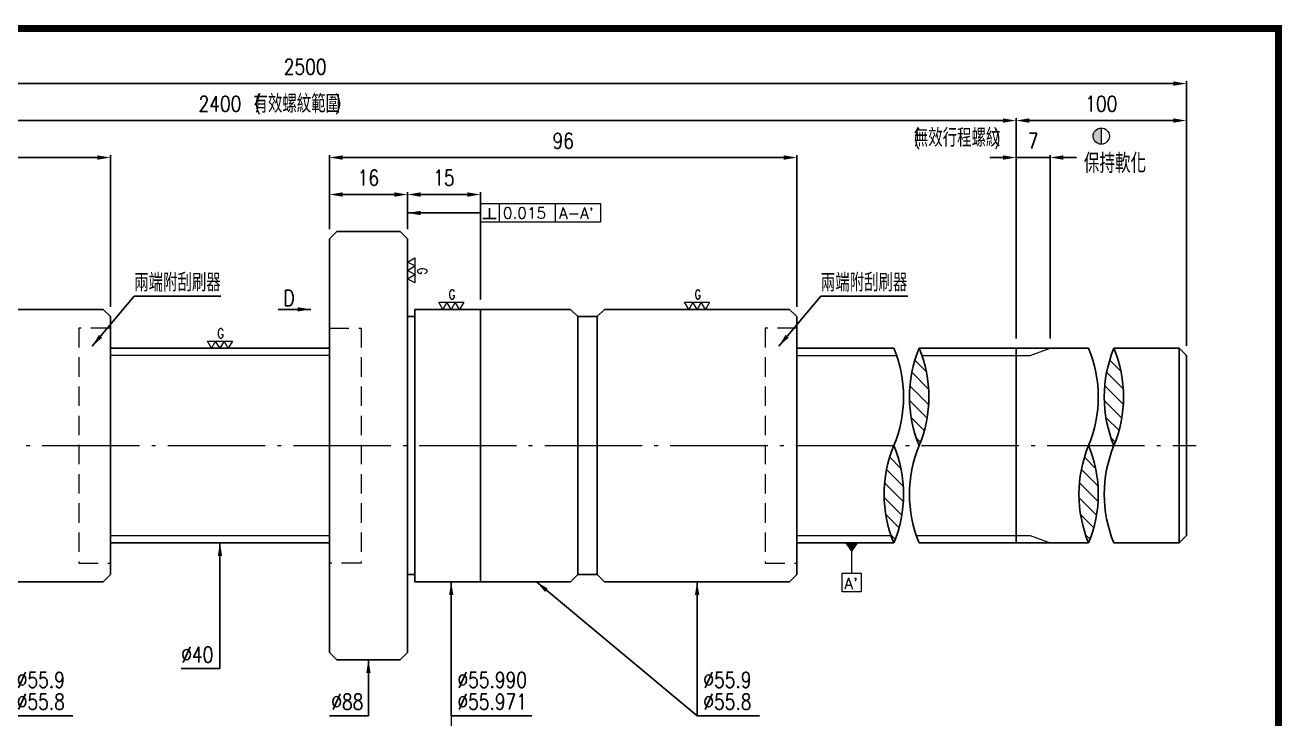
# Model space of a CAD drawing. Header units: millimetres. Extents: x -1046 to -629, y -1674 to -1379.
# Drawn here: x -886.6 to -628.5, y -1521.4 to -1378.8 of the extents above; entities that cross this region are included whole.
import ezdxf
from ezdxf.enums import TextEntityAlignment as Align

# ---------------------------------------------------------------- set-up
doc = ezdxf.new("R2010")
doc.units = ezdxf.units.MM
doc.linetypes.add('CenLine', pattern=[25.8, 20, -2.5, 0.8, -2.5])
doc.linetypes.add('HidLine', pattern=[7.5, 5, -2.5])
doc.layers.get('DEFPOINTS').update_dxf_attribs({"linetype": 'CONTINUOUS'})
doc.layers.add('04', color=4, linetype='CONTINUOUS')
for name, color, linetype, lineweight in [('cen', 1, 'CenLine', 13), ('DIM', 6, 'CONTINUOUS', 9), ('hat', 4, 'CONTINUOUS', 9), ('hid', 5, 'HidLine', 15), ('str', 7, 'CONTINUOUS', 25), ('txt', 3, 'CONTINUOUS', 9), ('標籤(紅)', 2, 'CONTINUOUS', 30)]:
    doc.layers.add(name, color=color, linetype=linetype, lineweight=lineweight)
doc.styles.add('ROMANC', font='romanc')
doc.styles.add('SIMPLEX', font='simplex.shx', dxfattribs={"width": 0.8, "height": 3.2, "bigfont": 'chineset.shx'})
doc.dimstyles.new('STANDARD$0', dxfattribs={"dimscale": 0, "dimtxt": 6, "dimasz": 5, "dimexe": 0.5, "dimexo": 2, "dimgap": 1.7, "dimtad": 1, "dimdec": 3, "dimdsep": 46, "dimtxsty": 'SIMPLEX', "dimcen": 0.09, "dimclrd": 6, "dimclre": 6, "dimclrt": 3, "dimadec": 1, "dimazin": 2, "dimtp": -0.1, "dimtm": 0.2, "dimtfac": 1, "dimtdec": 3, "dimtmove": 0, "dimatfit": 3, "dimfxl": 0, "dimtvp": 0.790698, "dimarcsym": 0})
doc.dimstyles.new('STANDARD$7', dxfattribs={"dimscale": 0, "dimtxt": 5.5, "dimasz": 5, "dimexe": 0.5, "dimexo": 2, "dimgap": 2.2, "dimtad": 1, "dimdec": 3, "dimrnd": 0.0005, "dimdsep": 46, "dimtxsty": 'SIMPLEX', "dimcen": 0.09, "dimclrd": 6, "dimclre": 6, "dimclrt": 3, "dimadec": 1, "dimazin": 2, "dimtp": -0.1, "dimtm": 0.2, "dimtfac": 1, "dimtdec": 3, "dimtmove": 2, "dimatfit": 3, "dimfxl": 0, "dimtvp": 0.790698, "dimarcsym": 0})

# ---------------------------------------------------------------- blocks, each defined once
blk = doc.blocks.new('*D114')
at = {"layer": 'DEFPOINTS', "color": 0}
for p in [(-793.12, -1413.62), (-808.12, -1422.72), (-793.12, -1437.22)]:
    blk.add_point(p, dxfattribs=at)
at = {"layer": 'DIM', "color": 6, "lineweight": -2}
for p, q in [((-808.12, -1420.72), (-808.12, -1413.12)), ((-805.42, -1413.62), (-795.82, -1413.62)), ((-793.12, -1435.22), (-793.12, -1413.12))]:
    blk.add_line(p, q, dxfattribs=at)
at = {"layer": 'DIM', "color": 6}
for points in [[(-805.42, -1413.17), (-805.42, -1414.07), (-808.12, -1413.62)], [(-795.82, -1413.17), (-795.82, -1414.07), (-793.12, -1413.62)]]:
    blk.add_solid(points, dxfattribs=at)
at = {"layer": 'DIM', "color": 3, "insert": (-800.62, -1410.18), "char_height": 3.2, "attachment_point": 5, "style": 'SIMPLEX'}
blk.add_mtext('15', dxfattribs=at)
blk = doc.blocks.new('*D115')
at = {"layer": 'DEFPOINTS', "color": 0}
for p in [(-808.12, -1413.62), (-824.12, -1422.72), (-808.12, -1422.72)]:
    blk.add_point(p, dxfattribs=at)
at = {"layer": 'DIM', "color": 6, "lineweight": -2}
for p, q in [((-824.12, -1420.72), (-824.12, -1413.12)), ((-821.42, -1413.62), (-810.82, -1413.62)), ((-808.12, -1420.72), (-808.12, -1413.12))]:
    blk.add_line(p, q, dxfattribs=at)
at = {"layer": 'DIM', "color": 6}
for points in [[(-821.42, -1413.17), (-821.42, -1414.07), (-824.12, -1413.62)], [(-810.82, -1413.17), (-810.82, -1414.07), (-808.12, -1413.62)]]:
    blk.add_solid(points, dxfattribs=at)
at = {"layer": 'DIM', "color": 3, "insert": (-816.12, -1410.18), "char_height": 3.2, "attachment_point": 5, "style": 'SIMPLEX'}
blk.add_mtext('16', dxfattribs=at)
blk = doc.blocks.new('*D116')
at = {"layer": 'DEFPOINTS', "color": 0}
for p in [(-728.12, -1406.02), (-824.12, -1422.72), (-728.12, -1438.72)]:
    blk.add_point(p, dxfattribs=at)
at = {"layer": 'DIM', "color": 6, "lineweight": -2}
for p, q in [((-824.12, -1420.72), (-824.12, -1405.52)), ((-821.42, -1406.02), (-730.82, -1406.02)), ((-728.12, -1436.72), (-728.12, -1405.52))]:
    blk.add_line(p, q, dxfattribs=at)
at = {"layer": 'DIM', "color": 6}
for points in [[(-821.42, -1405.57), (-821.42, -1406.47), (-824.12, -1406.02)], [(-730.82, -1405.57), (-730.82, -1406.47), (-728.12, -1406.02)]]:
    blk.add_solid(points, dxfattribs=at)
at = {"layer": 'DIM', "color": 3, "insert": (-776.12, -1402.58), "char_height": 3.2, "attachment_point": 5, "style": 'SIMPLEX'}
blk.add_mtext('96', dxfattribs=at)
blk = doc.blocks.new('VerticalToleranceA-N')
at = {"layer": '04'}
for p, q in [((3.68, -2.21), (3.68, 1.93)), ((0.92, -2.21), (6.44, -2.21))]:
    blk.add_line(p, q, dxfattribs=at)
at = {"layer": 'hat'}
for p, q in [((7.61, 3.8), (7.61, -3.8)), ((30.43, 3.8), (30.43, -3.8))]:
    blk.add_line(p, q, dxfattribs=at)
blk.add_lwpolyline([(0, 3.8), (48.87, 3.8), (48.87, -3.8), (0, -3.8)], close=True, dxfattribs=at)
at = {"layer": 'hat', "style": 'ROMANC', "flags": 8}
blk.add_attdef('0.012', text='', height=4.56, dxfattribs=at).set_placement((9.12, -0.02), align=Align.MIDDLE_LEFT)
blk.add_attdef("A-A'", (31.96, -2.31), '', height=4.56, dxfattribs=at)
blk = doc.blocks.new('*D119')
at = {"layer": 'DEFPOINTS', "color": 0}
for p in [(-676.12, -1406.02), (-683.12, -1445.22), (-676.12, -1445.22)]:
    blk.add_point(p, dxfattribs=at)
at = {"layer": 'DIM', "color": 6, "lineweight": -2}
for p, q in [((-685.82, -1406.02), (-688.52, -1406.02)), ((-683.12, -1443.22), (-683.12, -1405.52)), ((-683.12, -1406.02), (-676.12, -1406.02)), ((-676.12, -1443.22), (-676.12, -1405.52)), ((-673.42, -1406.02), (-670.72, -1406.02))]:
    blk.add_line(p, q, dxfattribs=at)
at = {"layer": 'DIM', "color": 6}
for points in [[(-685.82, -1405.57), (-685.82, -1406.47), (-683.12, -1406.02)], [(-673.42, -1405.57), (-673.42, -1406.47), (-676.12, -1406.02)]]:
    blk.add_solid(points, dxfattribs=at)
at = {"layer": 'DIM', "color": 3, "insert": (-679.62, -1402.58), "char_height": 3.2, "attachment_point": 5, "style": 'SIMPLEX'}
blk.add_mtext('7', dxfattribs=at)
blk = doc.blocks.new('*D120')
at = {"layer": 'DEFPOINTS', "color": 0}
for p in [(-683.12, -1398.42), (-683.12, -1445.22), (-1010.12, -1446.72)]:
    blk.add_point(p, dxfattribs=at)
at = {"layer": 'DIM', "color": 6, "lineweight": -2}
for p, q in [((-1010.12, -1444.72), (-1010.12, -1397.92)), ((-1007.42, -1398.42), (-685.82, -1398.42)), ((-683.12, -1443.22), (-683.12, -1397.92))]:
    blk.add_line(p, q, dxfattribs=at)
at = {"layer": 'DIM', "color": 6}
for points in [[(-1007.42, -1397.97), (-1007.42, -1398.87), (-1010.12, -1398.42)], [(-685.82, -1397.97), (-685.82, -1398.87), (-683.12, -1398.42)]]:
    blk.add_solid(points, dxfattribs=at)
at = {"layer": 'DIM', "color": 3, "insert": (-846.62, -1394.98), "char_height": 3.2, "attachment_point": 5, "style": 'SIMPLEX'}
blk.add_mtext('2400', dxfattribs=at)
blk = doc.blocks.new('*D121')
at = {"layer": 'DEFPOINTS', "color": 0}
for p in [(-648.12, -1398.42), (-683.12, -1445.22), (-648.12, -1446.72)]:
    blk.add_point(p, dxfattribs=at)
at = {"layer": 'DIM', "color": 6, "lineweight": -2}
for p, q in [((-683.12, -1443.22), (-683.12, -1397.92)), ((-680.42, -1398.42), (-650.82, -1398.42)), ((-648.12, -1444.72), (-648.12, -1397.92))]:
    blk.add_line(p, q, dxfattribs=at)
at = {"layer": 'DIM', "color": 6}
for points in [[(-680.42, -1397.97), (-680.42, -1398.87), (-683.12, -1398.42)], [(-650.82, -1397.97), (-650.82, -1398.87), (-648.12, -1398.42)]]:
    blk.add_solid(points, dxfattribs=at)
at = {"layer": 'DIM', "color": 3, "insert": (-665.62, -1394.98), "char_height": 3.2, "attachment_point": 5, "style": 'SIMPLEX'}
blk.add_mtext('100', dxfattribs=at)
blk = doc.blocks.new('*D122')
at = {"layer": 'DEFPOINTS', "color": 0}
for p in [(-648.12, -1390.82), (-1010.12, -1446.72), (-648.12, -1446.72)]:
    blk.add_point(p, dxfattribs=at)
at = {"layer": 'DIM', "color": 6, "lineweight": -2}
for p, q in [((-1010.12, -1444.72), (-1010.12, -1390.32)), ((-1007.42, -1390.82), (-650.82, -1390.82)), ((-648.12, -1444.72), (-648.12, -1390.32))]:
    blk.add_line(p, q, dxfattribs=at)
at = {"layer": 'DIM', "color": 6}
for points in [[(-1007.42, -1390.37), (-1007.42, -1391.27), (-1010.12, -1390.82)], [(-650.82, -1390.37), (-650.82, -1391.27), (-648.12, -1390.82)]]:
    blk.add_solid(points, dxfattribs=at)
at = {"layer": 'DIM', "color": 3, "insert": (-829.12, -1387.38), "char_height": 3.2, "attachment_point": 5, "style": 'SIMPLEX'}
blk.add_mtext('2500', dxfattribs=at)
blk = doc.blocks.new('Locate_A1-2')
at = {"layer": 'hat'}
blk.add_line((0, -12.29), (0, 0), dxfattribs=at)
at = {"layer": 'hat', "color": 4, "linetype": 'ByBlock', "lineweight": 9}
blk.add_lwpolyline([(0, -3.87, 0, 5.33, 0), (0, 0, 5.33, 5.33, 0)], format="xyseb", dxfattribs=at)
at = {"layer": 'hat'}
blk.add_lwpolyline([(-3.82, -12.29), (3.79, -12.29), (3.79, -19.9), (-3.82, -19.9)], close=True, dxfattribs=at)
at = {"layer": 'hat', "style": 'ROMANC', "flags": 8}
blk.add_attdef("A'", text='', height=4.56, dxfattribs=at).set_placement((-3.01, -16.5), align=Align.MIDDLE_LEFT)
blk = doc.blocks.new('G-sign-green-1')
at = {"layer": 'txt'}
for p, q in [((-5.93, 3.46), (5.93, 3.46)), ((-3.95, 0), (-5.93, 3.46)), ((-2.11, 3.46), (-3.95, 0)), ((0, 0), (-2.11, 3.46)), ((1.94, 3.46), (0, 0)), ((3.95, 0), (1.94, 3.46)), ((5.93, 3.46), (3.95, 0))]:
    blk.add_line(p, q, dxfattribs=at)
at = {"layer": 'txt', "style": 'SIMPLEX', "width": 0.8}
blk.add_text('G', height=4.5, dxfattribs=at).set_placement((-1.28, 4.86))
blk = doc.blocks.new('*D133')
at = {"layer": 'DEFPOINTS', "color": 0}
for p in [(-869.12, -1406.02), (-965.12, -1422.72), (-869.12, -1438.72)]:
    blk.add_point(p, dxfattribs=at)
at = {"layer": 'DIM', "color": 6, "lineweight": -2}
for p, q in [((-965.12, -1420.72), (-965.12, -1405.52)), ((-962.42, -1406.02), (-871.82, -1406.02)), ((-869.12, -1436.72), (-869.12, -1405.52))]:
    blk.add_line(p, q, dxfattribs=at)
at = {"layer": 'DIM', "color": 6}
for points in [[(-962.42, -1405.57), (-962.42, -1406.47), (-965.12, -1406.02)], [(-871.82, -1405.57), (-871.82, -1406.47), (-869.12, -1406.02)]]:
    blk.add_solid(points, dxfattribs=at)
at = {"layer": 'DIM', "color": 3, "insert": (-917.12, -1402.58), "char_height": 3.2, "attachment_point": 5, "style": 'SIMPLEX'}
blk.add_mtext('96', dxfattribs=at)
blk = doc.blocks.new('Heat_block')
at = {"layer": 'txt'}
blk.add_hatch(color=256, dxfattribs=at).paths.add_polyline_path([(0, 2, 0.414214), (-2, 0, 0.414214), (0, -2)])
blk.add_line((0, 2), (0, -2), dxfattribs=at)
blk.add_circle((0, 0), 2, dxfattribs=at)

msp = doc.modelspace()

# ---------------------------------------------------------------- hatches: boundary and pattern name
at = {"layer": 'str'}
h = msp.add_hatch(dxfattribs=at)
h.set_pattern_fill('ANSI31', color=4, scale=0.7, angle=90)
h.set_pattern_definition([(135, (519.1003, 51.283), (-1.5715448, -1.5715448), [])])
h.paths.add_polyline_path([(-703.0207, -1445.2155, 0.19891237), (-703.0207, -1465.2155, 0.19891237)])
h.paths.add_polyline_path([(-708.2207, -1465.2155, 0.19891237), (-708.2207, -1485.2155, 0.19891237)])
h = msp.add_hatch(dxfattribs=at)
h.set_pattern_fill('ANSI31', color=4, scale=0.7, angle=90)
h.set_pattern_definition([(135, (559.1003, 51.283), (-1.5715448, -1.5715448), [])])
h.paths.add_polyline_path([(-663.0207, -1445.2155, 0.19891237), (-663.0207, -1465.2155, 0.19891237)])
h.paths.add_polyline_path([(-668.2207, -1465.2155, 0.19891237), (-668.2207, -1485.2155, 0.19891237)])

# ---------------------------------------------------------------- linework, layer by layer
at = {"layer": 'cen'}
msp.add_line((-1012.1207, -1465.2155), (-646.1207, -1465.2155), dxfattribs=at)
at = {"layer": 'DIM'}
msp.add_lwpolyline([(-799.1207, -1520.7355), (-799.1207, -1523.9355), (-797.2007, -1523.9355)], dxfattribs=at)
at = {"layer": 'hat'}
for p, q in [((-824.1207, -1446.7155), (-869.1207, -1446.7155)), ((-869.1207, -1483.7155), (-824.1207, -1483.7155))]:
    msp.add_line(p, q, dxfattribs=at)
for points in [[(-702.4526, -1446.7155), (-680.2419, -1446.7155), (-676.1207, -1445.2155)], [(-728.1207, -1446.7155), (-707.6526, -1446.7155)], [(-728.1207, -1483.7155), (-708.7887, -1483.7155)], [(-703.5887, -1483.7155), (-680.2419, -1483.7155), (-676.1207, -1485.2155)]]:
    msp.add_lwpolyline(points, dxfattribs=at)
at = {"layer": 'hid', "ltscale": 0.8}
for points in [[(-869.1207, -1441.0655), (-875.6207, -1441.0655), (-875.6207, -1489.3655), (-869.1207, -1489.3655)], [(-824.1207, -1441.0655), (-817.6207, -1441.0655), (-817.6207, -1489.3655), (-824.1207, -1489.3655)], [(-728.1207, -1441.0655), (-734.6207, -1441.0655), (-734.6207, -1489.3655), (-728.1207, -1489.3655)]]:
    msp.add_lwpolyline(points, dxfattribs=at)
at = {"layer": 'str'}
for p, q in [((-824.1207, -1422.7155), (-822.6207, -1421.2155)), ((-822.6207, -1421.2155), (-809.6207, -1421.2155)), ((-808.1207, -1422.7155), (-809.6207, -1421.2155)), ((-824.1207, -1422.7155), (-824.1207, -1507.7155)), ((-808.1207, -1422.7155), (-808.1207, -1507.7155)), ((-908.6207, -1437.2155), (-870.6207, -1437.2155)), ((-870.6207, -1437.2155), (-869.1207, -1438.7155)), ((-806.6207, -1437.2155), (-806.6207, -1493.2155)), ((-806.6207, -1437.2155), (-774.6207, -1437.2155)), ((-793.1207, -1437.2155), (-793.1207, -1493.2155)), ((-773.1207, -1438.7155), (-774.6207, -1437.2155)), ((-769.1207, -1438.7155), (-767.6207, -1437.2155)), ((-767.6207, -1437.2155), (-729.6207, -1437.2155)), ((-729.6207, -1437.2155), (-728.1207, -1438.7155)), ((-869.1207, -1438.7155), (-869.1207, -1491.7155)), ((-808.1207, -1438.7155), (-806.6207, -1438.7155)), ((-773.1207, -1438.7155), (-773.1207, -1491.7155)), ((-773.1207, -1438.7155), (-769.1207, -1438.7155)), ((-769.1207, -1438.7155), (-769.1207, -1491.7155)), ((-728.1207, -1438.7155), (-728.1207, -1491.7155)), ((-683.1207, -1445.2155), (-683.1207, -1485.2155)), ((-649.6207, -1445.2155), (-649.6207, -1485.2155)), ((-648.1207, -1446.7155), (-648.1207, -1483.7155)), ((-870.6207, -1493.2155), (-869.1207, -1491.7155)), ((-808.1207, -1491.7155), (-806.6207, -1491.7155)), ((-773.1207, -1491.7155), (-774.6207, -1493.2155)), ((-773.1207, -1491.7155), (-769.1207, -1491.7155)), ((-769.1207, -1491.7155), (-767.6207, -1493.2155)), ((-729.6207, -1493.2155), (-728.1207, -1491.7155)), ((-908.6207, -1493.2155), (-870.6207, -1493.2155)), ((-806.6207, -1493.2155), (-774.6207, -1493.2155)), ((-767.6207, -1493.2155), (-729.6207, -1493.2155)), ((-824.1207, -1507.7155), (-822.6207, -1509.2155)), ((-822.6207, -1509.2155), (-809.6207, -1509.2155)), ((-808.1207, -1507.7155), (-809.6207, -1509.2155))]:
    msp.add_line(p, q, dxfattribs=at)
at = {"layer": 'str', "const_width": 1.3832}
msp.add_lwpolyline([(-1045.221, -1673.67), (-629.221, -1673.67), (-629.221, -1379.4986), (-1045.221, -1379.4986)], close=True, dxfattribs=at)
at = {"layer": 'str'}
for points in [[(-824.1207, -1445.2155), (-869.1207, -1445.2155)], [(-728.1207, -1445.2155), (-708.2207, -1445.2155)], [(-703.0207, -1445.2155), (-683.1207, -1445.2155), (-668.2207, -1445.2155)], [(-663.0207, -1445.2155), (-649.6207, -1445.2155), (-648.1207, -1446.7155)], [(-663.0207, -1485.2155), (-649.6207, -1485.2155), (-648.1207, -1483.7155)], [(-824.1207, -1485.2155), (-869.1207, -1485.2155)], [(-728.1207, -1485.2155), (-708.2207, -1485.2155)], [(-703.0207, -1485.2155), (-683.1207, -1485.2155), (-668.2207, -1485.2155)]]:
    msp.add_lwpolyline(points, dxfattribs=at)
for points in [[(-708.2207, -1445.2155, -0.19891237), (-708.2207, -1465.2155, 0.19891237), (-708.2207, -1485.2155, 0.19891237)], [(-703.0207, -1445.2155, -0.19891237), (-703.0207, -1465.2155, 0.19891237), (-703.0207, -1485.2155, 0.19891237)], [(-703.0207, -1445.2155, 0.19891237), (-703.0207, -1465.2155, 0.19891237)], [(-668.2207, -1445.2155, -0.19891237), (-668.2207, -1465.2155, 0.19891237), (-668.2207, -1485.2155, 0.19891237)], [(-663.0207, -1445.2155, -0.19891237), (-663.0207, -1465.2155, 0.19891237), (-663.0207, -1485.2155, 0.19891237)], [(-663.0207, -1445.2155, 0.19891237), (-663.0207, -1465.2155, 0.19891237)], [(-708.2207, -1465.2155, -0.19891237), (-708.2207, -1485.2155, -0.19891237)], [(-668.2207, -1465.2155, -0.19891237), (-668.2207, -1485.2155, -0.19891237)]]:
    msp.add_lwpolyline(points, format="xyb", dxfattribs=at)

# ---------------------------------------------------------------- block references
at = {"layer": 'hat', "xscale": 0.504759792806371, "yscale": 0.504759792806371, "zscale": 0.504759792806371}
for name, p, values in [('VerticalToleranceA-N', (-793.1207, -1417.4155), {"A-A'": "A-A'", '0.012': '0.015'}), ('Locate_A1-2', (-716.8707, -1485.2155), {"A'": "A'"})]:
    msp.add_blockref(name, p, dxfattribs=at).add_auto_attribs(values)
at = {"layer": 'txt'}
for name, p, xscale, yscale, zscale in [('Heat_block', (-665.6207, -1401.6155), 0.8320332813312529, 0.8320332813312529, 0.8320332813312529), ('G-sign-green-1', (-799.1207, -1437.2155), 0.432, 0.432, 0.432), ('G-sign-green-1', (-748.6207, -1437.2155), 0.432, 0.432, 0.432), ('G-sign-green-1', (-846.6207, -1445.2155), 0.432, 0.432, 0.432)]:
    msp.add_blockref(name, p, dxfattribs=dict(at, xscale=xscale, yscale=yscale, zscale=zscale))
at = {"layer": 'txt', "xscale": 0.432, "yscale": 0.432, "zscale": 0.432, "rotation": 270}
msp.add_blockref('G-sign-green-1', (-808.1207, -1429.2155), dxfattribs=at)

# ---------------------------------------------------------------- texts
at = {"layer": 'str', "style": 'SIMPLEX', "width": 0.8}
for s, height, p in [('有效螺紋範圍', 3.7, (-830.829, -1394.9692)), ('(         )', 2.8, (-830.6254, -1394.7655)), ('無效行程螺紋', 3.7, (-695.2282, -1401.9452)), ('(         )', 2.8, (-695.2282, -1401.9452))]:
    msp.add_text(s, height=height, dxfattribs=at).set_placement(p, align=Align.MIDDLE_CENTER)
at = {"layer": 'txt', "style": 'SIMPLEX', "width": 0.8}
msp.add_text('D', height=3.2, dxfattribs=at).set_placement((-832.4144, -1434.8845), align=Align.MIDDLE_CENTER)
at = {"layer": 'txt', "attachment_point": 7, "style": 'SIMPLEX'}
for s, insert, char_height, width in [('兩端附刮刷器', (-864.2142, -1433.561), 3.7, 28.32), ('兩端附刮刷器', (-723.2142, -1433.561), 3.7, 28.32), ('%%c40', (-854.5631, -1509.7726), 3.2, 14.16), ('%%c55.9', (-888.3407, -1514.9755), 3.2, 2.1248), ('%%c55.990', (-797.8407, -1514.9755), 3.2, 2.1248), ('%%c55.9', (-747.3407, -1514.9755), 3.2, 2.1248), ('%%C55.8', (-888.3407, -1519.4555), 3.2, 2.1248), ('%%C88', (-823.7495, -1519.4555), 3.2, 2.1248), ('%%C55.971', (-797.8407, -1519.4555), 3.2, 2.1248), ('%%C55.8', (-747.3407, -1519.4555), 3.2, 2.1248)]:
    msp.add_mtext(s, dxfattribs=dict(at, insert=insert, char_height=char_height, width=width))
at = {"layer": '標籤(紅)', "color": 2, "style": 'SIMPLEX', "width": 0.8}
msp.add_text('保持軟化', height=4, dxfattribs=at).set_placement((-669.1956, -1409.2012))

# ---------------------------------------------------------------- dimensions: what is measured, and where the dimension line sits
at = {"layer": 'DIM'}
for base, p1, p2, text, picture, middle in [((-648.1207, -1390.8155), (-1010.1207, -1446.7155), (-648.1207, -1446.7155), '2500', '*D122', (-829.1207, -1387.3826)), ((-683.1207, -1398.4155), (-1010.1207, -1446.7155), (-683.1207, -1445.2155), '2400', '*D120', (-846.6207, -1394.9826)), ((-648.1207, -1398.4155), (-683.1207, -1445.2155), (-648.1207, -1446.7155), '100', '*D121', (-665.6207, -1394.9826))]:
    dim = msp.add_linear_dim(base=base, p1=p1, p2=p2, text=text, dimstyle='STANDARD$0', override={"dimscale": 1, "dimtxt": 3.2, "dimasz": 2.7, "dimgap": 1.832883, "dimtdec": 0, "dimarcsym": 1}, dxfattribs=at)
    dim.commit()
    dim.dimension.update_dxf_attribs({"geometry": picture, "text_midpoint": middle})
for base, p1, p2, override, picture, middle in [((-869.1207, -1406.0155), (-965.1207, -1422.7155), (-869.1207, -1438.7155), {"dimscale": 1, "dimtxt": 3.2, "dimasz": 2.7, "dimgap": 1.832883, "dimtdec": 0, "dimarcsym": 1}, '*D133', (-917.1207, -1402.5826)), ((-728.1207, -1406.0155), (-824.1207, -1422.7155), (-728.1207, -1438.7155), {"dimscale": 1, "dimtxt": 3.2, "dimasz": 2.7, "dimgap": 1.832883, "dimtdec": 0, "dimarcsym": 1}, '*D116', (-776.1207, -1402.5826)), ((-676.1207, -1406.0155), (-683.1207, -1445.2155), (-676.1207, -1445.2155), {"dimscale": 1, "dimtxt": 3.2, "dimasz": 2.7, "dimgap": 1.832883, "dimtdec": 0, "dimarcsym": 1}, '*D119', (-679.6207, -1402.5826)), ((-808.1207, -1413.6155), (-824.1207, -1422.7155), (-808.1207, -1422.7155), {"dimscale": 1, "dimtxt": 3.2, "dimasz": 2.7, "dimgap": 1.832883, "dimtdec": 0, "dimtix": 1, "dimarcsym": 1}, '*D115', (-816.1207, -1410.1826)), ((-793.1207, -1413.6155), (-808.1207, -1422.7155), (-793.1207, -1437.2155), {"dimscale": 1, "dimtxt": 3.2, "dimasz": 2.7, "dimgap": 1.832883, "dimtdec": 0, "dimtix": 1, "dimarcsym": 1}, '*D114', (-800.6207, -1410.1826))]:
    dim = msp.add_linear_dim(base=base, p1=p1, p2=p2, dimstyle='STANDARD$0', override=override, dxfattribs=at)
    dim.commit()
    dim.dimension.update_dxf_attribs({"geometry": picture, "text_midpoint": middle})

# ---------------------------------------------------------------- leaders
for points in [[(-808.1207, -1417.4155), (-793.1207, -1417.4155)], [(-872.8693, -1444.8142), (-864.2142, -1434.521), (-846.4452, -1434.521)], [(-731.8693, -1444.8142), (-723.2142, -1434.521), (-705.3788, -1434.521)], [(-827.9744, -1437.2155), (-834.6344, -1437.2155)], [(-846.6207, -1485.2155), (-846.6207, -1511.0526), (-854.5631, -1511.0526)], [(-889.6207, -1493.2155), (-889.6207, -1520.7355), (-876.8207, -1520.7355)], [(-799.1207, -1493.2155), (-799.1207, -1520.7355), (-782.571, -1520.7355)], [(-781.6207, -1493.2155), (-748.6207, -1520.7355)], [(-748.6207, -1493.2155), (-748.6207, -1520.7355), (-735.8207, -1520.7355)], [(-816.1207, -1509.2155), (-816.1207, -1520.7355), (-824.1242, -1520.7355)]]:
    msp.add_leader(points, dimstyle='STANDARD$7', override={"dimscale": 1, "dimtxt": 3.2, "dimasz": 2.7, "dimgap": 1.832883, "dimtdec": 0, "dimarcsym": 1}, dxfattribs=at)

doc.saveas('drawing.dxf')
